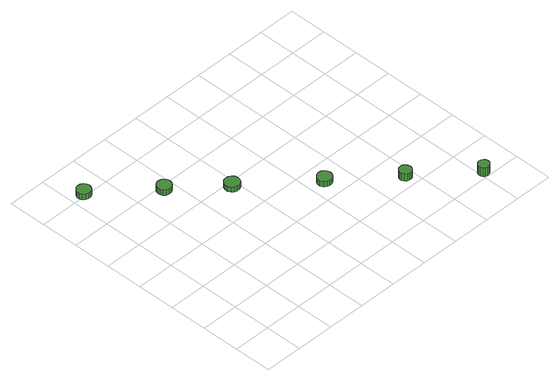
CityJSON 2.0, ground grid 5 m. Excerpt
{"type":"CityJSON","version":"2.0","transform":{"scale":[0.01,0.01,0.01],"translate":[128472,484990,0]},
"CityObjects":{
"tree1":{"type":"SolitaryVegetationObject","attributes":{"function":"something"},"geometry":[{"type":"MultiSurface","lod":"1","boundaries":[[[0,1,2,3,4,5,6,7,8,9,10,11,12,13,14]],[[15,16,17,18,19,20,21,22,23,24,25,26,27,28,29]],[[0,29,28,1]],[[1,28,27,2]],[[2,27,26,3]],[[3,26,25,4]],[[4,25,24,5]],[[5,24,23,6]],[[6,23,22,7]],[[7,22,21,8]],[[8,21,20,9]],[[9,20,19,10]],[[10,19,18,11]],[[11,18,17,12]],[[12,17,16,13]],[[13,16,15,14]],[[14,15,29,0]]]}]},
"tree2":{"type":"SolitaryVegetationObject","attributes":{"function":"something"},"geometry":[{"type":"MultiSurface","lod":"1","boundaries":[[[30,31,32,33,34,35,36,37,38,39,40,41,42,43,44]],[[45,46,47,48,49,50,51,52,53,54,55,56,57,58,59]],[[30,59,58,31]],[[31,58,57,32]],[[32,57,56,33]],[[33,56,55,34]],[[34,55,54,35]],[[35,54,53,36]],[[36,53,52,37]],[[37,52,51,38]],[[38,51,50,39]],[[39,50,49,40]],[[40,49,48,41]],[[41,48,47,42]],[[42,47,46,43]],[[43,46,45,44]],[[44,45,59,30]]]}]},
"tree3":{"type":"SolitaryVegetationObject","attributes":{"function":"something"},"geometry":[{"type":"MultiSurface","lod":"1","boundaries":[[[60,61,62,63,64,65,66,67,68,69,70,71,72,73,74]],[[75,76,77,78,79,80,81,82,83,84,85,86,87,88,89]],[[60,89,88,61]],[[61,88,87,62]],[[62,87,86,63]],[[63,86,85,64]],[[64,85,84,65]],[[65,84,83,66]],[[66,83,82,67]],[[67,82,81,68]],[[68,81,80,69]],[[69,80,79,70]],[[70,79,78,71]],[[71,78,77,72]],[[72,77,76,73]],[[73,76,75,74]],[[74,75,89,60]]]}]},
"tree4":{"type":"SolitaryVegetationObject","attributes":{"function":"something"},"geometry":[{"type":"MultiSurface","lod":"1","boundaries":[[[90,91,92,93,94,95,96,97,98,99,100,101,102,103,104]],[[105,106,107,108,109,110,111,112,113,114,115,116,117,118,119]],[[90,119,118,91]],[[91,118,117,92]],[[92,117,116,93]],[[93,116,115,94]],[[94,115,114,95]],[[95,114,113,96]],[[96,113,112,97]],[[97,112,111,98]],[[98,111,110,99]],[[99,110,109,100]],[[100,109,108,101]],[[101,108,107,102]],[[102,107,106,103]],[[103,106,105,104]],[[104,105,119,90]]]}]},
"tree5":{"type":"SolitaryVegetationObject","attributes":{"function":"something"},"geometry":[{"type":"MultiSurface","lod":"1","boundaries":[[[120,121,122,123,124,125,126,127,128,129,130,131,132,133,134]],[[135,136,137,138,139,140,141,142,143,144,145,146,147,148,149]],[[120,149,148,121]],[[121,148,147,122]],[[122,147,146,123]],[[123,146,145,124]],[[124,145,144,125]],[[125,144,143,126]],[[126,143,142,127]],[[127,142,141,128]],[[128,141,140,129]],[[129,140,139,130]],[[130,139,138,131]],[[131,138,137,132]],[[132,137,136,133]],[[133,136,135,134]],[[134,135,149,120]]]}]},
"tree6":{"type":"SolitaryVegetationObject","attributes":{"function":"something"},"geometry":[{"type":"MultiSurface","lod":"1","boundaries":[[[150,151,152,153,154,155,156,157,158,159,160,161,162,163,164]],[[165,166,167,168,169,170,171,172,173,174,175,176,177,178,179]],[[150,179,178,151]],[[151,178,177,152]],[[152,177,176,153]],[[153,176,175,154]],[[154,175,174,155]],[[155,174,173,156]],[[156,173,172,157]],[[157,172,171,158]],[[158,171,170,159]],[[159,170,169,160]],[[160,169,168,161]],[[161,168,167,162]],[[162,167,166,163]],[[163,166,165,164]],[[164,165,179,150]]]}]}
},
"vertices":[
[270,3033,87],[262,3070,87],[240,3100,87],[207,3119,87],[169,3123,87],[133,3112,87],[105,3086,87],[90,3052,87],[90,3014,87],[105,2979,87],[133,2954,87],[169,2942,87],[207,2946,87],[240,2965,87],[262,2996,87],[262,2996,5],[240,2965,5],[207,2946,5],[169,2942,5],[133,2954,5],[105,2979,5],[90,3014,5],[90,3052,5],[105,3086,5],[133,3112,5],[169,3123,5],[207,3119,5],[240,3100,5],[262,3070,5],[270,3033,5],
[949,2439,86],[941,2477,86],[919,2508,86],[886,2527,86],[847,2531,86],[811,2519,86],[783,2493,86],[767,2458,86],[767,2420,86],[783,2385,86],[811,2360,86],[847,2348,86],[886,2352,86],[919,2371,86],[941,2402,86],[941,2402,5],[919,2371,5],[886,2352,5],[847,2348,5],[811,2360,5],[783,2385,5],[767,2420,5],[767,2458,5],[783,2493,5],[811,2519,5],[847,2531,5],[886,2527,5],[919,2508,5],[941,2477,5],[949,2439,5],
[1524,1936,78],[1515,1975,78],[1492,2008,78],[1457,2028,78],[1417,2032,78],[1378,2020,78],[1348,1993,78],[1332,1956,78],[1332,1915,78],[1348,1879,78],[1378,1851,78],[1417,1839,78],[1457,1843,78],[1492,1863,78],[1515,1896,78],[1515,1896,6],[1492,1863,6],[1457,1843,6],[1417,1839,6],[1378,1851,6],[1348,1879,6],[1332,1915,6],[1332,1956,6],[1348,1993,6],[1378,2020,6],[1417,2032,6],[1457,2028,6],[1492,2008,6],[1515,1975,6],[1524,1936,6],
[2300,1253,85],[2292,1291,85],[2269,1322,85],[2235,1341,85],[2197,1345,85],[2160,1333,85],[2131,1307,85],[2116,1272,85],[2116,1233,85],[2131,1198,85],[2160,1172,85],[2197,1160,85],[2235,1164,85],[2269,1184,85],[2292,1215,85],[2292,1215,7],[2269,1184,7],[2235,1164,7],[2197,1160,7],[2160,1172,7],[2131,1198,7],[2116,1233,7],[2116,1272,7],[2131,1307,7],[2160,1333,7],[2197,1345,7],[2235,1341,7],[2269,1322,7],[2292,1291,7],[2300,1253,7],
[2970,659,115],[2964,691,115],[2944,718,115],[2916,734,115],[2883,738,115],[2852,728,115],[2828,706,115],[2814,676,115],[2814,643,115],[2828,613,115],[2852,591,115],[2883,581,115],[2916,584,115],[2944,601,115],[2964,627,115],[2964,627,7],[2944,601,7],[2916,584,7],[2883,581,7],[2852,591,7],[2828,613,7],[2814,643,7],[2814,676,7],[2828,706,7],[2852,728,7],[2883,738,7],[2916,734,7],[2944,718,7],[2964,691,7],[2970,659,7],
[3621,77,140],[3615,106,140],[3597,131,140],[3571,145,140],[3542,149,140],[3513,139,140],[3491,119,140],[3479,92,140],[3479,62,140],[3491,35,140],[3513,15,140],[3542,6,140],[3571,9,140],[3597,24,140],[3615,48,140],[3615,48,11],[3597,24,11],[3571,9,11],[3542,6,11],[3513,15,11],[3491,35,11],[3479,62,11],[3479,92,11],[3491,119,11],[3513,139,11],[3542,149,11],[3571,145,11],[3597,131,11],[3615,106,11],[3621,77,11]
]}
